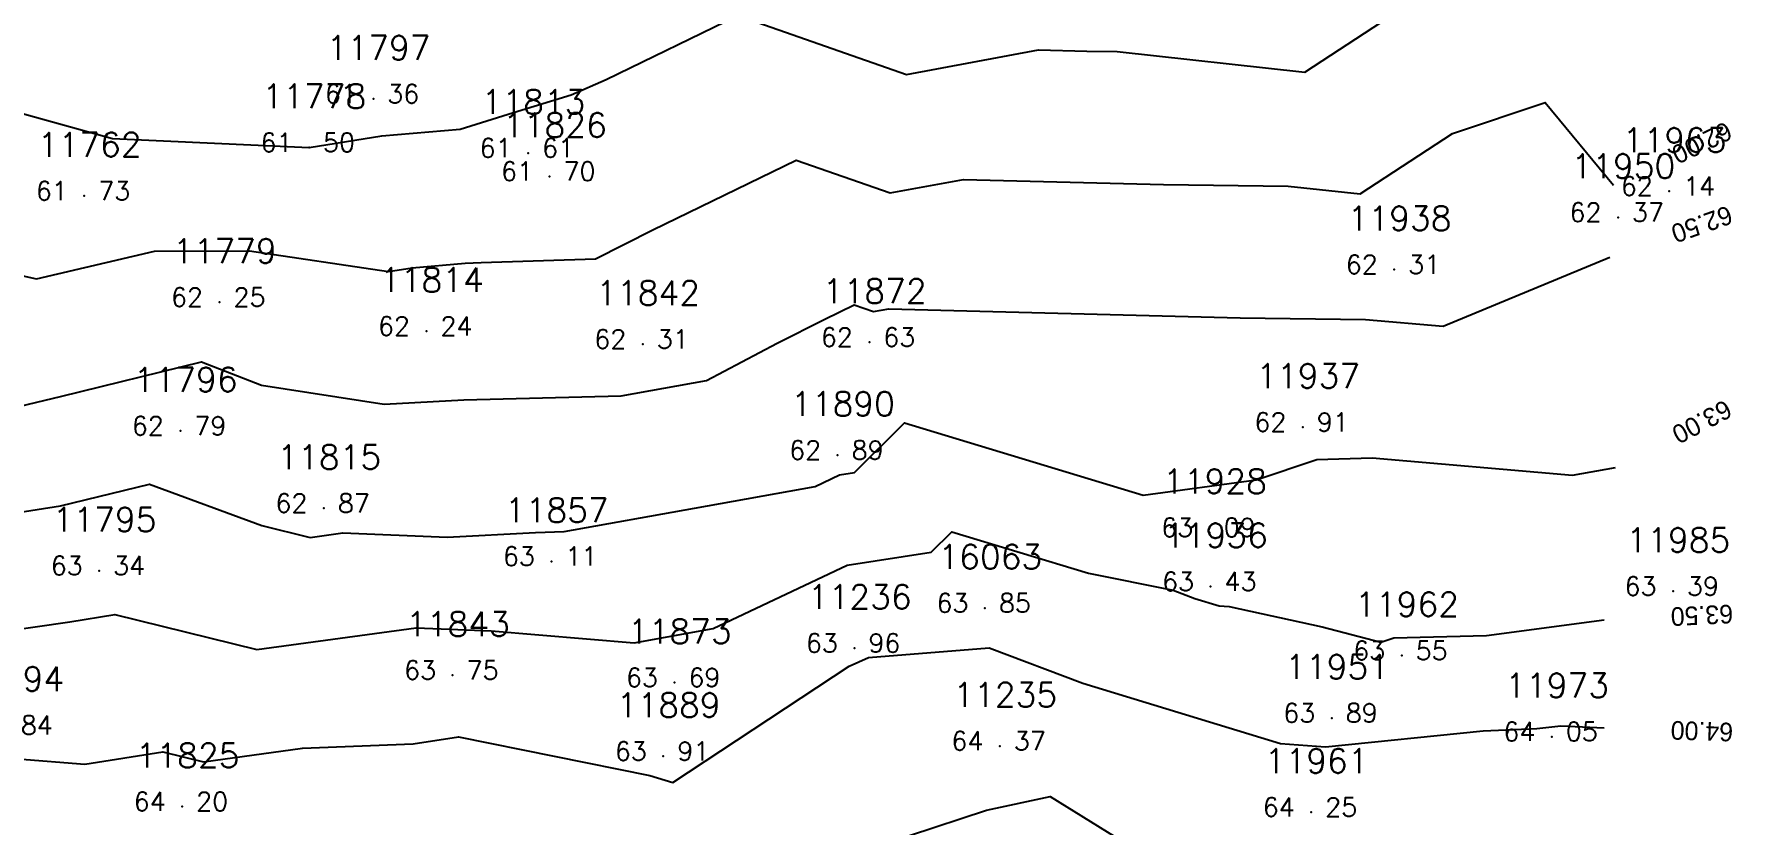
# Model space of a CAD drawing. Header units: millimetres. Extents: x 1412565 to 1412813, y 4931476 to 4931699.
# Drawn here: x 1412610.11 to 1412628.32, y 4931589.11 to 4931597.6 of the extents above; entities that cross this region are included whole.
import ezdxf
from ezdxf.enums import TextEntityAlignment as Align

# ---------------------------------------------------------------- set-up
doc = ezdxf.new("R2010")
doc.units = ezdxf.units.MM
for name, color, linetype in [('CIVIL', 50, 'Continuous'), ('CIVIL-DRAW', 80, 'Continuous'), ('CIVIL-NONAME', 130, 'Continuous'), ('CIVIL-TEXT', 240, 'Continuous'), ('CIVIL-Z', 50, 'Continuous'), ('Tcontours1', 7, 'Continuous'), ('Tcontours2', 7, 'Continuous')]:
    doc.layers.add(name, color=color, linetype=linetype)
doc.styles.add('CIVILCADMAIN', font='TXT.SHX')
doc.styles.add('MAVAT_HebTXT', font='hebtxt.shx')
doc.styles.get("Standard").update_dxf_attribs({"font": 'arial.ttf'})

# ---------------------------------------------------------------- blocks, each defined once
blk = doc.blocks.new('CIVIL-ZZ')
at = {"layer": 'CIVIL-DRAW'}
blk.add_point((0, 0), dxfattribs=at)
at = {"layer": 'CIVIL-NONAME'}
blk.add_attdef('NAME', text='', height=1.8, dxfattribs=at).set_placement((0, 2.1), align=Align.CENTER)
at = {"layer": 'CIVIL-TEXT', "flags": 8}
blk.add_attdef('TEXT', text='', height=2, dxfattribs=at).set_placement((0.2, -3.3), align=Align.CENTER)
at = {"layer": 'CIVIL-Z'}
blk.add_attdef('Z1', text='', height=1.6, dxfattribs=at).set_placement((-0.75, -0.225), align=Align.RIGHT)
blk.add_attdef('Z2', (0.75, -0.225), '', height=1.6, dxfattribs=at)

msp = doc.modelspace()

# ---------------------------------------------------------------- linework, layer by layer
at = {"layer": 'Tcontours1'}
for points, elevation in [([(1412609.126, 4931595.194), (1412610.138, 4931594.971), (1412611.403, 4931595.268), (1412612.42, 4931595.273), (1412613.911, 4931595.049), (1412614.165, 4931595.089), (1412614.735, 4931595.138), (1412614.907, 4931595.148), (1412616.132, 4931595.185), (1412616.746, 4931595.496), (1412618.285, 4931596.245), (1412619.293, 4931595.892), (1412620.081, 4931596.038), (1412622.225, 4931595.982), (1412623.562, 4931595.965), (1412624.333, 4931595.881), (1412625.326, 4931596.53), (1412626.318, 4931596.861), (1412627.053, 4931595.977)], 62), ([(1412608.298, 4931592.206), (1412610.394, 4931592.537), (1412611.348, 4931592.767), (1412612.553, 4931592.325), (1412613.071, 4931592.197), (1412613.424, 4931592.246), (1412614.542, 4931592.201), (1412615.491, 4931592.252), (1412615.795, 4931592.26), (1412617.195, 4931592.51), (1412618.489, 4931592.744), (1412618.749, 4931592.867), (1412618.911, 4931592.892), (1412619.446, 4931593.426), (1412622.006, 4931592.649), (1412623.22, 4931592.815), (1412623.869, 4931593.035), (1412624.464, 4931593.05), (1412626.61, 4931592.866), (1412627.072, 4931592.946)], 63), ([(1412609.938, 4931589.821), (1412610.656, 4931589.766), (1412611.493, 4931589.898), (1412611.929, 4931589.791), (1412612.989, 4931589.937), (1412614.176, 4931589.982), (1412614.662, 4931590.058), (1412616.717, 4931589.645), (1412616.962, 4931589.57), (1412618.852, 4931590.817), (1412619.062, 4931590.908), (1412620.356, 4931591.013), (1412621.36, 4931590.633), (1412623.481, 4931589.988), (1412623.963, 4931589.951), (1412625.652, 4931590.123), (1412626.229, 4931590.147), (1412626.488, 4931590.178), (1412626.951, 4931590.154)], 64)]:
    msp.add_lwpolyline(points, dxfattribs=dict(at, elevation=elevation))
at = {"layer": 'Tcontours2'}
for points, elevation in [([(1412608.656, 4931597.111), (1412610.951, 4931596.475), (1412613.06, 4931596.38), (1412613.841, 4931596.504), (1412614.68, 4931596.575), (1412615.255, 4931596.756), (1412615.87, 4931596.945), (1412616.248, 4931597.108), (1412617.661, 4931597.796), (1412619.469, 4931597.164), (1412620.883, 4931597.426), (1412621.403, 4931597.412), (1412621.727, 4931597.408), (1412623.742, 4931597.188), (1412624.568, 4931597.729), (1412625.997, 4931598.454), (1412626.967, 4931597.895)], 61.5), ([(1412609.782, 4931593.561), (1412610.393, 4931593.709), (1412611.906, 4931594.081), (1412612.552, 4931593.829), (1412613.866, 4931593.626), (1412614.72, 4931593.672), (1412616.407, 4931593.717), (1412617.325, 4931593.88), (1412618.083, 4931594.282), (1412618.591, 4931594.539), (1412618.908, 4931594.693), (1412619.116, 4931594.621), (1412619.279, 4931594.651), (1412623.046, 4931594.553), (1412624.39, 4931594.535), (1412625.226, 4931594.463), (1412627.011, 4931595.204)], 62.5), ([(1412608.135, 4931590.954), (1412610.493, 4931591.293), (1412610.976, 4931591.369), (1412612.5, 4931590.994), (1412614.208, 4931591.229), (1412615.014, 4931591.197), (1412616.548, 4931591.066), (1412617.396, 4931591.219), (1412618.833, 4931591.9), (1412619.734, 4931592.038), (1412619.954, 4931592.258), (1412621.42, 4931591.813), (1412622.327, 4931591.632), (1412622.562, 4931591.543), (1412622.822, 4931591.463), (1412622.928, 4931591.455), (1412623.926, 4931591.238), (1412624.556, 4931591.073), (1412624.697, 4931591.121), (1412625.689, 4931591.146), (1412626.951, 4931591.312)], 63.5), ([(1412609.288, 4931588.981), (1412610.309, 4931588.857), (1412611.39, 4931588.773), (1412612.023, 4931588.457), (1412613.327, 4931588.507), (1412614.786, 4931588.733), (1412615.924, 4931588.504), (1412617.529, 4931588.015), (1412618.125, 4931588.408), (1412619.502, 4931588.999), (1412620.328, 4931589.272), (1412621.011, 4931589.417), (1412622.918, 4931588.236), (1412623.065, 4931588.225), (1412623.939, 4931588.664), (1412624.688, 4931588.417), (1412625.467, 4931588.451), (1412626.954, 4931588.972)], 64.5)]:
    msp.add_lwpolyline(points, dxfattribs=dict(at, elevation=elevation))

# ---------------------------------------------------------------- block references
at = {"layer": 'CIVIL'}
ref = msp.add_blockref('CIVIL-ZZ', (1412613.75, 4931596.9, 61.36), dxfattribs=dict(at, xscale=0.2, yscale=0.2))
ref.add_attrib('Z2', '36', (1412613.9, 4931596.855), dxfattribs={"layer": 'CIVIL-Z', "height": 0.2, "style": 'CIVILCADMAIN'})
ref.add_attrib('Z1', '61', (1412613.23, 4931596.855), dxfattribs={"layer": 'CIVIL-Z', "height": 0.2, "style": 'CIVILCADMAIN'})
ref.add_attrib('NAME', '11797', (1412613.25, 4931597.32), dxfattribs={"layer": 'CIVIL-NONAME', "height": 0.26, "style": 'CIVILCADMAIN'})
ref = msp.add_blockref('CIVIL-ZZ', (1412613.06, 4931596.38, 61.5), dxfattribs=dict(at, xscale=0.2, yscale=0.2))
ref.add_attrib('Z2', '50', (1412613.21, 4931596.335), dxfattribs={"layer": 'CIVIL-Z', "height": 0.2, "style": 'CIVILCADMAIN'})
ref.add_attrib('Z1', '61', (1412612.54, 4931596.335), dxfattribs={"layer": 'CIVIL-Z', "height": 0.2, "style": 'CIVILCADMAIN'})
ref.add_attrib('NAME', '11778', (1412612.56, 4931596.8), dxfattribs={"layer": 'CIVIL-NONAME', "height": 0.26, "style": 'CIVILCADMAIN'})
ref = msp.add_blockref('CIVIL-ZZ', (1412615.41, 4931596.32, 61.61), dxfattribs=dict(at, xscale=0.2, yscale=0.2))
ref.add_attrib('Z2', '61', (1412615.56, 4931596.275), dxfattribs={"layer": 'CIVIL-Z', "height": 0.2, "style": 'CIVILCADMAIN'})
ref.add_attrib('Z1', '61', (1412614.89, 4931596.275), dxfattribs={"layer": 'CIVIL-Z', "height": 0.2, "style": 'CIVILCADMAIN'})
ref.add_attrib('NAME', '11813', (1412614.91, 4931596.74), dxfattribs={"layer": 'CIVIL-NONAME', "height": 0.26, "style": 'CIVILCADMAIN'})
ref = msp.add_blockref('CIVIL-ZZ', (1412615.64, 4931596.07, 61.7), dxfattribs=dict(at, xscale=0.2, yscale=0.2))
ref.add_attrib('Z2', '70', (1412615.79, 4931596.025), dxfattribs={"layer": 'CIVIL-Z', "height": 0.2, "style": 'CIVILCADMAIN'})
ref.add_attrib('Z1', '61', (1412615.12, 4931596.025), dxfattribs={"layer": 'CIVIL-Z', "height": 0.2, "style": 'CIVILCADMAIN'})
ref.add_attrib('NAME', '11826', (1412615.14, 4931596.49), dxfattribs={"layer": 'CIVIL-NONAME', "height": 0.26, "style": 'CIVILCADMAIN'})
ref = msp.add_blockref('CIVIL-ZZ', (1412627.65, 4931595.91, 62.14), dxfattribs=dict(at, xscale=0.2, yscale=0.2))
ref.add_attrib('Z2', '14', (1412627.8, 4931595.865), dxfattribs={"layer": 'CIVIL-Z', "height": 0.2, "style": 'CIVILCADMAIN'})
ref.add_attrib('Z1', '62', (1412627.13, 4931595.865), dxfattribs={"layer": 'CIVIL-Z', "height": 0.2, "style": 'CIVILCADMAIN'})
ref.add_attrib('NAME', '11963', (1412627.15, 4931596.33), dxfattribs={"layer": 'CIVIL-NONAME', "height": 0.26, "style": 'CIVILCADMAIN'})
ref = msp.add_blockref('CIVIL-ZZ', (1412610.65, 4931595.86, 61.73), dxfattribs=dict(at, xscale=0.2, yscale=0.2))
ref.add_attrib('Z2', '73', (1412610.8, 4931595.815), dxfattribs={"layer": 'CIVIL-Z', "height": 0.2, "style": 'CIVILCADMAIN'})
ref.add_attrib('Z1', '61', (1412610.13, 4931595.815), dxfattribs={"layer": 'CIVIL-Z', "height": 0.2, "style": 'CIVILCADMAIN'})
ref.add_attrib('NAME', '11762', (1412610.15, 4931596.28), dxfattribs={"layer": 'CIVIL-NONAME', "height": 0.26, "style": 'CIVILCADMAIN'})
ref = msp.add_blockref('CIVIL-ZZ', (1412627.1, 4931595.63, 62.37), dxfattribs=dict(at, xscale=0.2, yscale=0.2))
ref.add_attrib('Z2', '37', (1412627.25, 4931595.585), dxfattribs={"layer": 'CIVIL-Z', "height": 0.2, "style": 'CIVILCADMAIN'})
ref.add_attrib('Z1', '62', (1412626.58, 4931595.585), dxfattribs={"layer": 'CIVIL-Z', "height": 0.2, "style": 'CIVILCADMAIN'})
ref.add_attrib('NAME', '11950', (1412626.6, 4931596.05), dxfattribs={"layer": 'CIVIL-NONAME', "height": 0.26, "style": 'CIVILCADMAIN'})
ref = msp.add_blockref('CIVIL-ZZ', (1412624.7, 4931595.07, 62.31), dxfattribs=dict(at, xscale=0.2, yscale=0.2))
ref.add_attrib('Z2', '31', (1412624.85, 4931595.025), dxfattribs={"layer": 'CIVIL-Z', "height": 0.2, "style": 'CIVILCADMAIN'})
ref.add_attrib('Z1', '62', (1412624.18, 4931595.025), dxfattribs={"layer": 'CIVIL-Z', "height": 0.2, "style": 'CIVILCADMAIN'})
ref.add_attrib('NAME', '11938', (1412624.2, 4931595.49), dxfattribs={"layer": 'CIVIL-NONAME', "height": 0.26, "style": 'CIVILCADMAIN'})
ref = msp.add_blockref('CIVIL-ZZ', (1412612.1, 4931594.72, 62.25), dxfattribs=dict(at, xscale=0.2, yscale=0.2))
ref.add_attrib('Z2', '25', (1412612.25, 4931594.675), dxfattribs={"layer": 'CIVIL-Z', "height": 0.2, "style": 'CIVILCADMAIN'})
ref.add_attrib('Z1', '62', (1412611.58, 4931594.675), dxfattribs={"layer": 'CIVIL-Z', "height": 0.2, "style": 'CIVILCADMAIN'})
ref.add_attrib('NAME', '11779', (1412611.6, 4931595.14), dxfattribs={"layer": 'CIVIL-NONAME', "height": 0.26, "style": 'CIVILCADMAIN'})
ref = msp.add_blockref('CIVIL-ZZ', (1412614.32, 4931594.41, 62.24), dxfattribs=dict(at, xscale=0.2, yscale=0.2))
ref.add_attrib('Z2', '24', (1412614.47, 4931594.365), dxfattribs={"layer": 'CIVIL-Z', "height": 0.2, "style": 'CIVILCADMAIN'})
ref.add_attrib('Z1', '62', (1412613.8, 4931594.365), dxfattribs={"layer": 'CIVIL-Z', "height": 0.2, "style": 'CIVILCADMAIN'})
ref.add_attrib('NAME', '11814', (1412613.82, 4931594.83), dxfattribs={"layer": 'CIVIL-NONAME', "height": 0.26, "style": 'CIVILCADMAIN'})
ref = msp.add_blockref('CIVIL-ZZ', (1412616.64, 4931594.27, 62.31), dxfattribs=dict(at, xscale=0.2, yscale=0.2))
ref.add_attrib('Z2', '31', (1412616.79, 4931594.225), dxfattribs={"layer": 'CIVIL-Z', "height": 0.2, "style": 'CIVILCADMAIN'})
ref.add_attrib('Z1', '62', (1412616.12, 4931594.225), dxfattribs={"layer": 'CIVIL-Z', "height": 0.2, "style": 'CIVILCADMAIN'})
ref.add_attrib('NAME', '11842', (1412616.14, 4931594.69), dxfattribs={"layer": 'CIVIL-NONAME', "height": 0.26, "style": 'CIVILCADMAIN'})
ref = msp.add_blockref('CIVIL-ZZ', (1412619.07, 4931594.29, 62.63), dxfattribs=dict(at, xscale=0.2, yscale=0.2))
ref.add_attrib('Z2', '63', (1412619.22, 4931594.245), dxfattribs={"layer": 'CIVIL-Z', "height": 0.2, "style": 'CIVILCADMAIN'})
ref.add_attrib('Z1', '62', (1412618.55, 4931594.245), dxfattribs={"layer": 'CIVIL-Z', "height": 0.2, "style": 'CIVILCADMAIN'})
ref.add_attrib('NAME', '11872', (1412618.57, 4931594.71), dxfattribs={"layer": 'CIVIL-NONAME', "height": 0.26, "style": 'CIVILCADMAIN'})
ref = msp.add_blockref('CIVIL-ZZ', (1412611.68, 4931593.34, 62.79), dxfattribs=dict(at, xscale=0.2, yscale=0.2))
ref.add_attrib('Z2', '79', (1412611.83, 4931593.295), dxfattribs={"layer": 'CIVIL-Z', "height": 0.2, "style": 'CIVILCADMAIN'})
ref.add_attrib('Z1', '62', (1412611.16, 4931593.295), dxfattribs={"layer": 'CIVIL-Z', "height": 0.2, "style": 'CIVILCADMAIN'})
ref.add_attrib('NAME', '11796', (1412611.18, 4931593.76), dxfattribs={"layer": 'CIVIL-NONAME', "height": 0.26, "style": 'CIVILCADMAIN'})
ref = msp.add_blockref('CIVIL-ZZ', (1412623.72, 4931593.38, 62.91), dxfattribs=dict(at, xscale=0.2, yscale=0.2))
ref.add_attrib('Z2', '91', (1412623.87, 4931593.335), dxfattribs={"layer": 'CIVIL-Z', "height": 0.2, "style": 'CIVILCADMAIN'})
ref.add_attrib('Z1', '62', (1412623.2, 4931593.335), dxfattribs={"layer": 'CIVIL-Z', "height": 0.2, "style": 'CIVILCADMAIN'})
ref.add_attrib('NAME', '11937', (1412623.22, 4931593.8), dxfattribs={"layer": 'CIVIL-NONAME', "height": 0.26, "style": 'CIVILCADMAIN'})
ref = msp.add_blockref('CIVIL-ZZ', (1412618.73, 4931593.08, 62.89), dxfattribs=dict(at, xscale=0.2, yscale=0.2))
ref.add_attrib('Z2', '89', (1412618.88, 4931593.035), dxfattribs={"layer": 'CIVIL-Z', "height": 0.2, "style": 'CIVILCADMAIN'})
ref.add_attrib('Z1', '62', (1412618.21, 4931593.035), dxfattribs={"layer": 'CIVIL-Z', "height": 0.2, "style": 'CIVILCADMAIN'})
ref.add_attrib('NAME', '11890', (1412618.23, 4931593.5), dxfattribs={"layer": 'CIVIL-NONAME', "height": 0.26, "style": 'CIVILCADMAIN'})
ref = msp.add_blockref('CIVIL-ZZ', (1412613.22, 4931592.51, 62.87), dxfattribs=dict(at, xscale=0.2, yscale=0.2))
ref.add_attrib('Z2', '87', (1412613.37, 4931592.465), dxfattribs={"layer": 'CIVIL-Z', "height": 0.2, "style": 'CIVILCADMAIN'})
ref.add_attrib('Z1', '62', (1412612.7, 4931592.465), dxfattribs={"layer": 'CIVIL-Z', "height": 0.2, "style": 'CIVILCADMAIN'})
ref.add_attrib('NAME', '11815', (1412612.72, 4931592.93), dxfattribs={"layer": 'CIVIL-NONAME', "height": 0.26, "style": 'CIVILCADMAIN'})
ref = msp.add_blockref('CIVIL-ZZ', (1412622.72, 4931592.25, 63.09), dxfattribs=dict(at, xscale=0.2, yscale=0.2))
ref.add_attrib('Z2', '09', (1412622.87, 4931592.205), dxfattribs={"layer": 'CIVIL-Z', "height": 0.2, "style": 'CIVILCADMAIN'})
ref.add_attrib('Z1', '63', (1412622.2, 4931592.205), dxfattribs={"layer": 'CIVIL-Z', "height": 0.2, "style": 'CIVILCADMAIN'})
ref.add_attrib('NAME', '11928', (1412622.22, 4931592.67), dxfattribs={"layer": 'CIVIL-NONAME', "height": 0.26, "style": 'CIVILCADMAIN'})
ref = msp.add_blockref('CIVIL-ZZ', (1412615.66, 4931591.94, 63.11), dxfattribs=dict(at, xscale=0.2, yscale=0.2))
ref.add_attrib('Z2', '11', (1412615.81, 4931591.895), dxfattribs={"layer": 'CIVIL-Z', "height": 0.2, "style": 'CIVILCADMAIN'})
ref.add_attrib('Z1', '63', (1412615.14, 4931591.895), dxfattribs={"layer": 'CIVIL-Z', "height": 0.2, "style": 'CIVILCADMAIN'})
ref.add_attrib('NAME', '11857', (1412615.16, 4931592.36), dxfattribs={"layer": 'CIVIL-NONAME', "height": 0.26, "style": 'CIVILCADMAIN'})
ref = msp.add_blockref('CIVIL-ZZ', (1412610.81, 4931591.84, 63.34), dxfattribs=dict(at, xscale=0.2, yscale=0.2))
ref.add_attrib('Z2', '34', (1412610.96, 4931591.795), dxfattribs={"layer": 'CIVIL-Z', "height": 0.2, "style": 'CIVILCADMAIN'})
ref.add_attrib('Z1', '63', (1412610.29, 4931591.795), dxfattribs={"layer": 'CIVIL-Z', "height": 0.2, "style": 'CIVILCADMAIN'})
ref.add_attrib('NAME', '11795', (1412610.31, 4931592.26), dxfattribs={"layer": 'CIVIL-NONAME', "height": 0.26, "style": 'CIVILCADMAIN'})
ref = msp.add_blockref('CIVIL-ZZ', (1412622.73, 4931591.67, 63.43), dxfattribs=dict(at, xscale=0.2, yscale=0.2))
ref.add_attrib('Z2', '43', (1412622.88, 4931591.625), dxfattribs={"layer": 'CIVIL-Z', "height": 0.2, "style": 'CIVILCADMAIN'})
ref.add_attrib('Z1', '63', (1412622.21, 4931591.625), dxfattribs={"layer": 'CIVIL-Z', "height": 0.2, "style": 'CIVILCADMAIN'})
ref.add_attrib('NAME', '11936', (1412622.23, 4931592.09), dxfattribs={"layer": 'CIVIL-NONAME', "height": 0.26, "style": 'CIVILCADMAIN'})
ref = msp.add_blockref('CIVIL-ZZ', (1412627.69, 4931591.62, 63.39), dxfattribs=dict(at, xscale=0.2, yscale=0.2))
ref.add_attrib('Z2', '39', (1412627.84, 4931591.575), dxfattribs={"layer": 'CIVIL-Z', "height": 0.2, "style": 'CIVILCADMAIN'})
ref.add_attrib('Z1', '63', (1412627.17, 4931591.575), dxfattribs={"layer": 'CIVIL-Z', "height": 0.2, "style": 'CIVILCADMAIN'})
ref.add_attrib('NAME', '11985', (1412627.19, 4931592.04), dxfattribs={"layer": 'CIVIL-NONAME', "height": 0.26, "style": 'CIVILCADMAIN'})
ref = msp.add_blockref('CIVIL-ZZ', (1412620.31, 4931591.44, 63.85), dxfattribs=dict(at, xscale=0.2, yscale=0.2))
ref.add_attrib('Z2', '85', (1412620.46, 4931591.395), dxfattribs={"layer": 'CIVIL-Z', "height": 0.2, "style": 'CIVILCADMAIN'})
ref.add_attrib('Z1', '63', (1412619.79, 4931591.395), dxfattribs={"layer": 'CIVIL-Z', "height": 0.2, "style": 'CIVILCADMAIN'})
ref.add_attrib('NAME', '16063', (1412619.81, 4931591.86), dxfattribs={"layer": 'CIVIL-NONAME', "height": 0.26, "style": 'CIVILCADMAIN'})
ref = msp.add_blockref('CIVIL-ZZ', (1412618.91, 4931591.01, 63.96), dxfattribs=dict(at, xscale=0.2, yscale=0.2))
ref.add_attrib('Z2', '96', (1412619.06, 4931590.965), dxfattribs={"layer": 'CIVIL-Z', "height": 0.2, "style": 'CIVILCADMAIN'})
ref.add_attrib('Z1', '63', (1412618.39, 4931590.965), dxfattribs={"layer": 'CIVIL-Z', "height": 0.2, "style": 'CIVILCADMAIN'})
ref.add_attrib('NAME', '11236', (1412618.41, 4931591.43), dxfattribs={"layer": 'CIVIL-NONAME', "height": 0.26, "style": 'CIVILCADMAIN'})
ref = msp.add_blockref('CIVIL-ZZ', (1412624.78, 4931590.93, 63.55), dxfattribs=dict(at, xscale=0.2, yscale=0.2))
ref.add_attrib('Z2', '55', (1412624.93, 4931590.885), dxfattribs={"layer": 'CIVIL-Z', "height": 0.2, "style": 'CIVILCADMAIN'})
ref.add_attrib('Z1', '63', (1412624.26, 4931590.885), dxfattribs={"layer": 'CIVIL-Z', "height": 0.2, "style": 'CIVILCADMAIN'})
ref.add_attrib('NAME', '11962', (1412624.28, 4931591.35), dxfattribs={"layer": 'CIVIL-NONAME', "height": 0.26, "style": 'CIVILCADMAIN'})
ref = msp.add_blockref('CIVIL-ZZ', (1412614.6, 4931590.72, 63.75), dxfattribs=dict(at, xscale=0.2, yscale=0.2))
ref.add_attrib('Z2', '75', (1412614.75, 4931590.675), dxfattribs={"layer": 'CIVIL-Z', "height": 0.2, "style": 'CIVILCADMAIN'})
ref.add_attrib('Z1', '63', (1412614.08, 4931590.675), dxfattribs={"layer": 'CIVIL-Z', "height": 0.2, "style": 'CIVILCADMAIN'})
ref.add_attrib('NAME', '11843', (1412614.1, 4931591.14), dxfattribs={"layer": 'CIVIL-NONAME', "height": 0.26, "style": 'CIVILCADMAIN'})
ref = msp.add_blockref('CIVIL-ZZ', (1412616.98, 4931590.64, 63.69), dxfattribs=dict(at, xscale=0.2, yscale=0.2))
ref.add_attrib('Z2', '69', (1412617.13, 4931590.595), dxfattribs={"layer": 'CIVIL-Z', "height": 0.2, "style": 'CIVILCADMAIN'})
ref.add_attrib('Z1', '63', (1412616.46, 4931590.595), dxfattribs={"layer": 'CIVIL-Z', "height": 0.2, "style": 'CIVILCADMAIN'})
ref.add_attrib('NAME', '11873', (1412616.48, 4931591.06), dxfattribs={"layer": 'CIVIL-NONAME', "height": 0.26, "style": 'CIVILCADMAIN'})
ref = msp.add_blockref('CIVIL-ZZ', (1412624.03, 4931590.26, 63.89), dxfattribs=dict(at, xscale=0.2, yscale=0.2))
ref.add_attrib('Z2', '89', (1412624.18, 4931590.215), dxfattribs={"layer": 'CIVIL-Z', "height": 0.2, "style": 'CIVILCADMAIN'})
ref.add_attrib('Z1', '63', (1412623.51, 4931590.215), dxfattribs={"layer": 'CIVIL-Z', "height": 0.2, "style": 'CIVILCADMAIN'})
ref.add_attrib('NAME', '11951', (1412623.53, 4931590.68), dxfattribs={"layer": 'CIVIL-NONAME', "height": 0.26, "style": 'CIVILCADMAIN'})
ref = msp.add_blockref('CIVIL-ZZ', (1412609.82, 4931590.13, 63.84), dxfattribs=dict(at, xscale=0.2, yscale=0.2))
ref.add_attrib('Z2', '84', (1412609.97, 4931590.085), dxfattribs={"layer": 'CIVIL-Z', "height": 0.2, "style": 'CIVILCADMAIN'})
ref.add_attrib('Z1', '63', (1412609.3, 4931590.085), dxfattribs={"layer": 'CIVIL-Z', "height": 0.2, "style": 'CIVILCADMAIN'})
ref.add_attrib('NAME', '11794', (1412609.32, 4931590.55), dxfattribs={"layer": 'CIVIL-NONAME', "height": 0.26, "style": 'CIVILCADMAIN'})
ref = msp.add_blockref('CIVIL-ZZ', (1412626.39, 4931590.06, 64.05), dxfattribs=dict(at, xscale=0.2, yscale=0.2))
ref.add_attrib('Z2', '05', (1412626.54, 4931590.015), dxfattribs={"layer": 'CIVIL-Z', "height": 0.2, "style": 'CIVILCADMAIN'})
ref.add_attrib('Z1', '64', (1412625.87, 4931590.015), dxfattribs={"layer": 'CIVIL-Z', "height": 0.2, "style": 'CIVILCADMAIN'})
ref.add_attrib('NAME', '11973', (1412625.89, 4931590.48), dxfattribs={"layer": 'CIVIL-NONAME', "height": 0.26, "style": 'CIVILCADMAIN'})
ref = msp.add_blockref('CIVIL-ZZ', (1412620.47, 4931589.96, 64.37), dxfattribs=dict(at, xscale=0.2, yscale=0.2))
ref.add_attrib('Z2', '37', (1412620.62, 4931589.915), dxfattribs={"layer": 'CIVIL-Z', "height": 0.2, "style": 'CIVILCADMAIN'})
ref.add_attrib('Z1', '64', (1412619.95, 4931589.915), dxfattribs={"layer": 'CIVIL-Z', "height": 0.2, "style": 'CIVILCADMAIN'})
ref.add_attrib('NAME', '11235', (1412619.97, 4931590.38), dxfattribs={"layer": 'CIVIL-NONAME', "height": 0.26, "style": 'CIVILCADMAIN'})
ref = msp.add_blockref('CIVIL-ZZ', (1412616.86, 4931589.85, 63.91), dxfattribs=dict(at, xscale=0.2, yscale=0.2))
ref.add_attrib('Z2', '91', (1412617.01, 4931589.805), dxfattribs={"layer": 'CIVIL-Z', "height": 0.2, "style": 'CIVILCADMAIN'})
ref.add_attrib('Z1', '63', (1412616.34, 4931589.805), dxfattribs={"layer": 'CIVIL-Z', "height": 0.2, "style": 'CIVILCADMAIN'})
ref.add_attrib('NAME', '11889', (1412616.36, 4931590.27), dxfattribs={"layer": 'CIVIL-NONAME', "height": 0.26, "style": 'CIVILCADMAIN'})
ref = msp.add_blockref('CIVIL-ZZ', (1412611.7, 4931589.31, 64.2), dxfattribs=dict(at, xscale=0.2, yscale=0.2))
ref.add_attrib('Z2', '20', (1412611.85, 4931589.265), dxfattribs={"layer": 'CIVIL-Z', "height": 0.2, "style": 'CIVILCADMAIN'})
ref.add_attrib('Z1', '64', (1412611.18, 4931589.265), dxfattribs={"layer": 'CIVIL-Z', "height": 0.2, "style": 'CIVILCADMAIN'})
ref.add_attrib('NAME', '11825', (1412611.2, 4931589.73), dxfattribs={"layer": 'CIVIL-NONAME', "height": 0.26, "style": 'CIVILCADMAIN'})
ref = msp.add_blockref('CIVIL-ZZ', (1412623.81, 4931589.25, 64.25), dxfattribs=dict(at, xscale=0.2, yscale=0.2))
ref.add_attrib('Z2', '25', (1412623.96, 4931589.205), dxfattribs={"layer": 'CIVIL-Z', "height": 0.2, "style": 'CIVILCADMAIN'})
ref.add_attrib('Z1', '64', (1412623.29, 4931589.205), dxfattribs={"layer": 'CIVIL-Z', "height": 0.2, "style": 'CIVILCADMAIN'})
ref.add_attrib('NAME', '11961', (1412623.31, 4931589.67), dxfattribs={"layer": 'CIVIL-NONAME', "height": 0.26, "style": 'CIVILCADMAIN'})

# ---------------------------------------------------------------- texts
at = {"layer": 'Tcontours1', "style": 'MAVAT_HebTXT'}
for s, rotation, p in [('62.00', 205.5879, (1412628, 4931596.43, 62)), ('63.00', 207.8932, (1412628, 4931593.437, 63)), ('64.00', 178.1084, (1412628, 4931590.119, 64))]:
    msp.add_text(s, height=0.2, rotation=rotation, dxfattribs=at).set_placement(p, align=Align.MIDDLE_CENTER)
at = {"layer": 'Tcontours2', "style": 'MAVAT_HebTXT'}
for s, rotation, p in [('62.50', 199.5639, (1412628, 4931595.556, 62.5)), ('63.50', 182.7263, (1412628, 4931591.362, 63.5))]:
    msp.add_text(s, height=0.2, rotation=rotation, dxfattribs=at).set_placement(p, align=Align.MIDDLE_CENTER)

doc.saveas('drawing.dxf')
